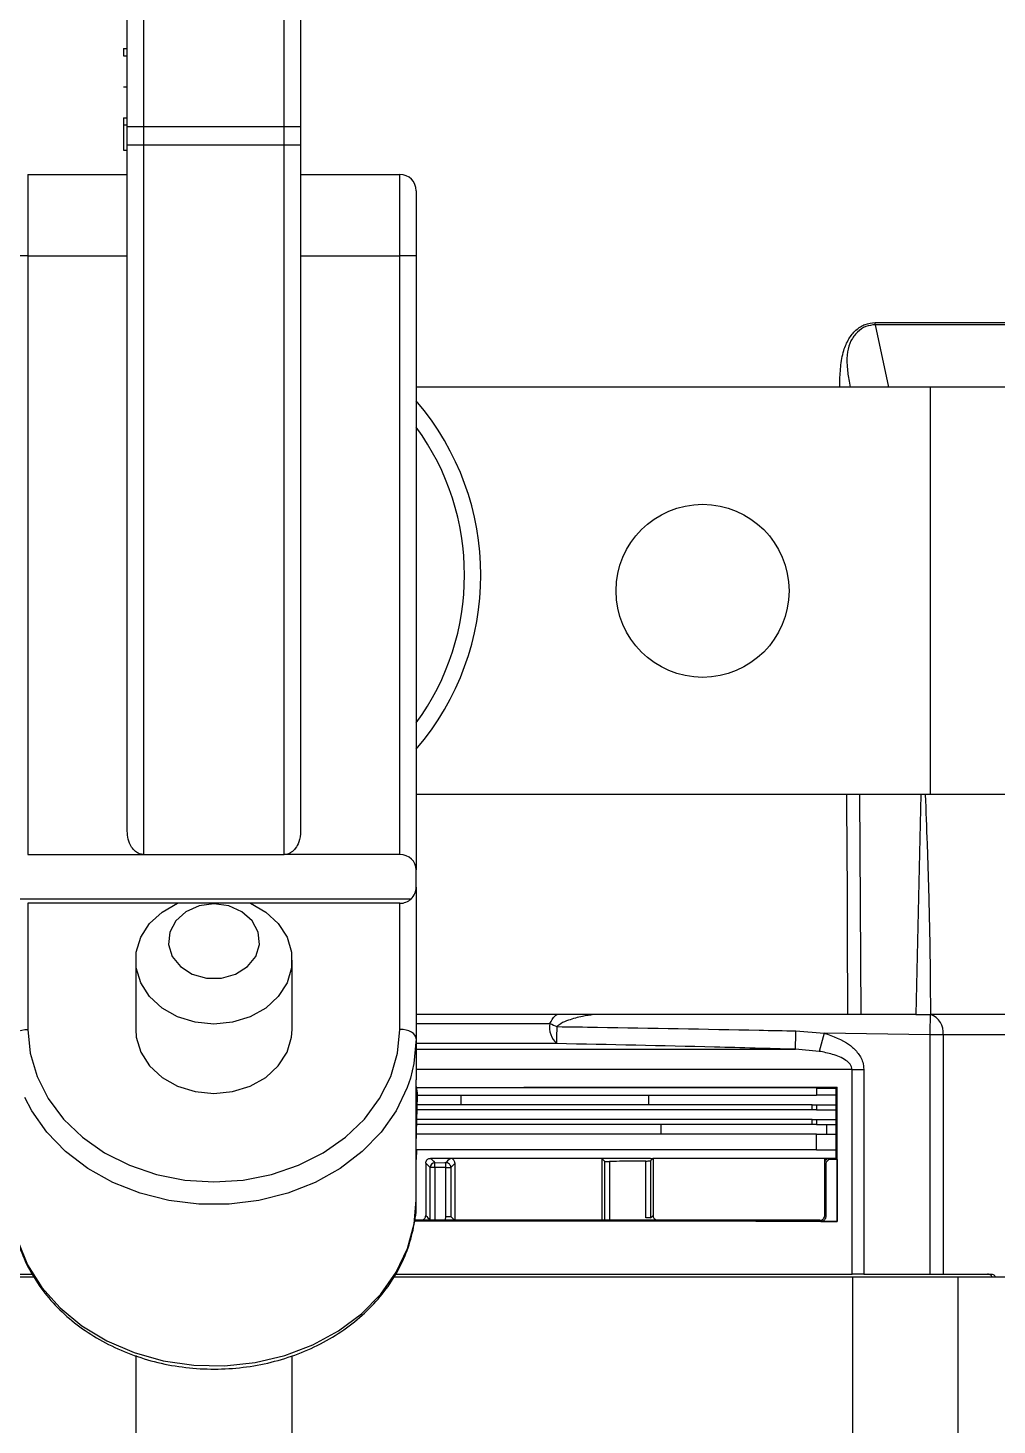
# Model space of a CAD drawing. Extents: x 2 to 136, y 1 to 99.
# Drawn here: x 56.625 to 59.6, y 88.104 to 92.39 of the extents above; entities that cross this region are included whole.
import ezdxf

# ---------------------------------------------------------------- set-up
doc = ezdxf.new("R2010")
doc.units = 0
doc.header["$MEASUREMENT"] = 0
doc.layers.add('OBJECT', color=7, linetype='CONTINUOUS')

msp = doc.modelspace()

# ---------------------------------------------------------------- linework, layer by layer
at = {"layer": 'OBJECT'}
for p, q in [((56.9804, 92.8377), (56.9804, 92.0877)), ((57.4124, 92.0877), (57.4124, 92.8377)), ((56.9304, 92.0877), (56.9304, 92.7877)), ((57.4624, 92.7877), (57.4624, 92.0877)), ((56.9184, 92.3266), (56.9304, 92.3266)), ((56.9184, 92.3266), (56.9184, 92.3043)), ((56.9184, 92.3043), (56.9304, 92.3043)), ((56.9184, 92.2091), (56.9304, 92.2091)), ((56.9184, 92.1146), (56.9304, 92.1146)), ((56.9184, 92.1146), (56.9184, 92.0926)), ((56.9184, 92.0926), (56.9304, 92.0926)), ((56.9304, 92.0877), (56.9804, 92.0877)), ((56.9304, 92.031), (56.9304, 92.0877)), ((56.9804, 92.0877), (57.4124, 92.0877)), ((56.9804, 92.0877), (56.9804, 92.031)), ((57.4124, 92.031), (57.4124, 92.0877)), ((57.4124, 92.0877), (57.4624, 92.0877)), ((57.4624, 92.0877), (57.4624, 92.031)), ((56.9304, 89.9259), (56.9304, 92.031)), ((56.9304, 92.031), (56.9804, 92.031)), ((56.9804, 92.031), (56.9804, 89.8544)), ((56.9804, 92.031), (57.4124, 92.031)), ((57.4124, 89.8544), (57.4124, 92.031)), ((57.4124, 92.031), (57.4624, 92.031)), ((57.4624, 92.031), (57.4624, 89.9259)), ((56.9184, 92.015), (56.9304, 92.015)), ((56.6254, 91.9407), (56.6254, 91.6907)), ((56.6254, 91.9407), (56.9304, 91.9407)), ((57.4624, 91.9407), (57.7674, 91.9407)), ((57.7674, 91.6907), (57.7674, 91.9407)), ((57.8174, 91.8907), (57.8174, 91.6907)), ((56.6254, 91.6907), (56.5754, 91.6907)), ((56.6254, 91.6907), (56.6254, 89.8544)), ((56.6254, 91.6907), (56.9304, 91.6907)), ((57.4624, 91.6907), (57.7674, 91.6907)), ((57.7674, 89.8544), (57.7674, 91.6907)), ((57.8174, 91.6907), (57.7674, 91.6907)), ((57.8174, 91.6907), (57.8174, 89.8074)), ((59.2266, 91.4797), (59.267, 91.2882)), ((59.3964, 91.2882), (57.8174, 91.2882)), ((59.3964, 90.0382), (59.3964, 91.2882)), ((61.0844, 91.2882), (59.3964, 91.2882)), ((59.3964, 90.0382), (57.8174, 90.0382)), ((59.1836, 89.3632), (59.1789, 90.0382)), ((59.3662, 90.0382), (59.3513, 89.3632)), ((61.0844, 90.0382), (59.3964, 90.0382)), ((56.6254, 89.8544), (56.9804, 89.8544)), ((56.9804, 89.8544), (57.4124, 89.8544)), ((57.7674, 89.8544), (57.4124, 89.8544)), ((57.8174, 89.7547), (57.8174, 89.8074)), ((57.8174, 89.7547), (57.8174, 89.2892)), ((56.5911, 89.7182), (57.8016, 89.7182)), ((57.7674, 89.7047), (56.6254, 89.7047)), ((56.6254, 89.7047), (56.6254, 89.3179)), ((57.7674, 89.3179), (57.7674, 89.7047)), ((56.9564, 89.5307), (56.9564, 89.3179)), ((57.4364, 89.3179), (57.4364, 89.5307)), ((59.1419, 89.3632), (57.8174, 89.3632)), ((59.3513, 89.3632), (59.1836, 89.3632)), ((59.9189, 89.3632), (59.3958, 89.3632)), ((57.8174, 89.3362), (58.2279, 89.3362)), ((57.8174, 89.2892), (57.8174, 89.1636)), ((58.2488, 89.2742), (57.8174, 89.2742)), ((58.983, 89.3132), (59.0693, 89.3064)), ((59.0693, 89.3064), (59.0541, 89.2506)), ((59.3949, 89.3012), (59.0693, 89.3064)), ((59.3949, 88.5673), (59.3949, 89.3012)), ((59.4344, 89.3012), (59.3949, 89.3012)), ((59.4344, 89.3012), (59.4344, 88.5673)), ((59.8963, 89.3012), (59.4344, 89.3012)), ((57.8174, 89.2568), (58.9813, 89.2568)), ((59.0541, 89.2506), (58.9813, 89.2568)), ((59.1553, 89.1949), (57.8174, 89.1949)), ((59.1553, 88.5673), (59.1553, 89.1949)), ((59.1553, 89.1949), (59.1914, 89.1949)), ((59.1914, 89.1949), (59.1914, 88.5673)), ((57.8174, 88.7937), (57.8174, 89.1636)), ((57.8214, 89.1232), (57.8174, 89.1463)), ((57.8174, 89.1161), (57.8213, 89.1161)), ((57.8174, 88.9633), (57.8213, 89.1145)), ((57.8185, 89.1401), (59.0464, 89.1401)), ((57.8213, 89.1161), (59.0464, 89.1161)), ((57.8214, 89.1176), (57.8214, 89.1228)), ((57.9556, 89.0861), (57.9556, 89.1161)), ((58.5312, 89.0861), (58.5312, 89.1161)), ((59.0464, 89.1401), (59.0464, 89.1161)), ((59.0464, 89.1373), (59.1064, 89.1373)), ((59.1068, 89.1161), (59.0464, 89.1161)), ((59.1097, 89.1407), (59.1064, 89.1373)), ((59.1064, 89.1373), (59.1068, 89.1373)), ((59.1068, 88.9223), (59.1068, 89.1373)), ((59.1097, 88.729), (59.1097, 89.1407)), ((59.0327, 89.0712), (57.8202, 89.0712)), ((59.0327, 89.0861), (57.8206, 89.0861)), ((59.0327, 89.0712), (59.0327, 89.0861)), ((59.0327, 89.0861), (59.0464, 89.0861)), ((59.0464, 89.0712), (59.0327, 89.0712)), ((59.0464, 89.0861), (59.0464, 89.0712)), ((59.0464, 89.0861), (59.1068, 89.0861)), ((59.0464, 89.0712), (59.1068, 89.0712)), ((59.0327, 89.0263), (57.819, 89.0263)), ((59.0327, 89.0412), (57.8194, 89.0412)), ((58.5695, 88.9963), (58.5695, 89.0263)), ((59.0327, 89.0263), (59.0327, 89.0412)), ((59.0327, 89.0412), (59.0464, 89.0412)), ((59.0464, 89.0263), (59.0327, 89.0263)), ((59.0464, 89.0412), (59.0464, 89.0263)), ((59.0464, 89.0412), (59.1068, 89.0412)), ((59.0464, 89.0263), (59.1068, 89.0263)), ((59.0778, 88.9963), (59.0778, 89.0263)), ((59.0464, 88.9963), (57.8182, 88.9963)), ((59.0464, 88.9483), (59.0464, 88.9963)), ((59.0464, 88.9963), (59.1068, 88.9963)), ((59.0464, 88.9483), (57.817, 88.9483)), ((57.8181, 88.9483), (57.8174, 88.9184)), ((59.0464, 88.9483), (59.1068, 88.9483)), ((57.8598, 88.894), (57.8464, 88.9074)), ((57.8464, 88.9074), (57.8464, 88.9072)), ((57.8464, 88.9072), (57.8464, 88.7474)), ((57.8598, 88.7338), (57.8598, 88.894)), ((57.8748, 88.894), (57.8598, 88.894)), ((57.8614, 88.9223), (57.8613, 88.9223)), ((57.9084, 88.8942), (57.8748, 88.894)), ((57.8748, 88.894), (57.8748, 88.7338)), ((57.9084, 88.8942), (57.9234, 88.8942)), ((57.9084, 88.7438), (57.9084, 88.8942)), ((57.9364, 88.9223), (57.9214, 88.9223)), ((57.9234, 88.8942), (57.9234, 88.7438)), ((58.3867, 88.9223), (57.9364, 88.9223)), ((57.9364, 88.7323), (57.9364, 88.9072)), ((58.3867, 88.9223), (58.3867, 88.7323)), ((58.3964, 88.9223), (58.3867, 88.9223)), ((58.396, 88.7323), (58.396, 88.9131)), ((58.411, 88.9129), (58.411, 88.7323)), ((58.5217, 88.7399), (58.5217, 88.9141)), ((58.5364, 88.9223), (58.5443, 88.9223)), ((58.5367, 88.9147), (58.5367, 88.7399)), ((58.5443, 88.9223), (58.5443, 88.7475)), ((59.0714, 88.9223), (58.5443, 88.9223)), ((59.0714, 88.907), (59.0714, 88.9223)), ((59.1053, 88.9223), (59.0714, 88.9223)), ((59.0746, 88.9038), (59.0714, 88.907)), ((59.0714, 88.7476), (59.0714, 88.907)), ((59.0746, 88.9038), (59.0746, 88.7443)), ((59.0864, 88.9223), (59.0864, 88.9223)), ((59.1064, 88.9223), (59.1053, 88.9223)), ((59.1068, 88.9223), (59.1064, 88.9223)), ((59.1096, 88.919), (59.1096, 88.729)), ((58.8214, 88.7323), (57.813, 88.7323)), ((57.8464, 88.7474), (57.8464, 88.7472)), ((57.9071, 88.7323), (57.9084, 88.7438)), ((57.9084, 88.7438), (57.9234, 88.7438)), ((57.9234, 88.7438), (57.9364, 88.7308)), ((58.5367, 88.7399), (58.5217, 88.7399)), ((58.5367, 88.7399), (58.5443, 88.7475)), ((58.8363, 88.7323), (58.8214, 88.7323)), ((58.8363, 88.7323), (58.8363, 88.7323)), ((59.0564, 88.7323), (59.0563, 88.7323)), ((59.0714, 88.7476), (59.0746, 88.7443)), ((59.0714, 88.747), (59.0714, 88.7476)), ((59.1097, 88.729), (59.1096, 88.729)), ((55.2347, 88.5592), (56.6432, 88.5592)), ((55.2374, 88.5673), (56.6377, 88.5673)), ((57.7502, 88.5592), (59.158, 88.5592)), ((57.7555, 88.5673), (59.1553, 88.5673)), ((59.158, 87.9792), (59.158, 88.5592)), ((59.158, 88.5592), (59.4813, 88.5592)), ((59.1914, 88.5673), (59.3949, 88.5673)), ((59.3949, 88.5673), (59.4344, 88.5673)), ((59.4344, 88.5673), (59.5814, 88.5673)), ((59.4813, 87.9792), (59.4813, 88.5592)), ((59.4813, 88.5592), (59.6332, 88.5592)), ((56.9564, 88.3172), (56.9564, 87.7589)), ((57.4364, 87.7589), (57.4364, 88.3166))]:
    msp.add_line(p, q, dxfattribs=at)
at = {"layer": 'OBJECT', "flags": 128}
for points in [[(57.3081, 89.7047), (57.3555, 89.6779), (57.3939, 89.6424), (57.4208, 89.6004), (57.4346, 89.5544), (57.4346, 89.507), (57.4208, 89.461), (57.3939, 89.419), (57.3555, 89.3835), (57.3079, 89.3566), (57.2538, 89.3398), (57.1964, 89.3341), (57.1389, 89.3398), (57.0848, 89.3566), (57.0372, 89.3835), (56.9988, 89.419), (56.972, 89.461), (56.9581, 89.507), (56.9581, 89.5544), (56.972, 89.6004), (56.9988, 89.6424), (57.0372, 89.6779), (57.0846, 89.7047)], [(57.1964, 89.7027), (57.1509, 89.6965), (57.1104, 89.6786), (57.0792, 89.6508), (57.0606, 89.6162), (57.0568, 89.5786), (57.0681, 89.542), (57.0934, 89.5104), (57.1297, 89.4872), (57.1733, 89.4749), (57.2194, 89.4749), (57.263, 89.4872), (57.2994, 89.5104), (57.3246, 89.542), (57.3359, 89.5786), (57.3321, 89.6162), (57.3136, 89.6508), (57.2823, 89.6786), (57.2418, 89.6965), (57.1964, 89.7027)], [(56.5754, 89.2892), (56.5763, 89.2948), (56.5792, 89.3002), (56.5838, 89.3052), (56.59, 89.3095), (56.5976, 89.3131), (56.6062, 89.3157), (56.6156, 89.3174), (56.6254, 89.3179)], [(56.6254, 89.3179), (56.6324, 89.2447), (56.6533, 89.1734), (56.6876, 89.1056), (56.7344, 89.043), (56.7926, 88.9872), (56.8607, 88.9395), (56.9371, 88.9012), (57.0199, 88.8731), (57.107, 88.8559), (57.1964, 88.8502), (57.2857, 88.8559), (57.3728, 88.8731), (57.4556, 88.9012), (57.532, 88.9395), (57.6001, 88.9872), (57.6583, 89.043), (57.7051, 89.1056), (57.7394, 89.1734), (57.7603, 89.2447), (57.7674, 89.3179)], [(56.9564, 89.3179), (56.9581, 89.2942), (56.972, 89.2482), (56.9988, 89.2062), (57.0372, 89.1708), (57.0848, 89.1438), (57.1389, 89.127), (57.1964, 89.1213)], [(57.1964, 89.1213), (57.2538, 89.127), (57.3079, 89.1438), (57.3555, 89.1708), (57.3939, 89.2062), (57.4208, 89.2482), (57.4346, 89.2942), (57.4364, 89.3179)], [(57.8174, 89.2892), (57.8164, 89.2948), (57.8135, 89.3002), (57.8089, 89.3052), (57.8027, 89.3095), (57.7951, 89.3131), (57.7865, 89.3157), (57.7771, 89.3174), (57.7674, 89.3179)], [(57.8174, 89.2892), (57.8104, 89.2134), (57.7996, 89.1686)], [(57.7996, 89.1686), (57.7898, 89.1393), (57.7559, 89.0685), (57.7094, 89.0027), (57.6516, 88.9432), (57.5835, 88.8915), (57.5069, 88.8487), (57.4232, 88.8157), (57.3345, 88.7933), (57.2428, 88.782), (57.1499, 88.782), (57.0582, 88.7933), (56.9695, 88.8157), (56.8859, 88.8487), (56.8092, 88.8915), (56.7411, 88.9432), (56.6833, 89.0027), (56.6369, 89.0685), (56.6156, 89.109)], [(57.8613, 88.9223), (57.8621, 88.9215), (57.8653, 88.9184), (57.8702, 88.9135), (57.8747, 88.909)], [(57.8747, 88.909), (57.9047, 88.9092), (57.9083, 88.9092)], [(57.8748, 88.894), (57.8748, 88.8969), (57.8748, 88.8996), (57.8748, 88.9022), (57.8748, 88.9045), (57.8748, 88.9063), (57.8748, 88.9077), (57.8747, 88.9086), (57.8747, 88.909)], [(57.9083, 88.9092), (57.9087, 88.9096), (57.9118, 88.9127), (57.9166, 88.9175), (57.9214, 88.9223)], [(57.9084, 88.8942), (57.9084, 88.8971), (57.9084, 88.8998), (57.9083, 88.9024), (57.9083, 88.9047), (57.9083, 88.9065), (57.9083, 88.9079), (57.9083, 88.9088), (57.9083, 88.9092)], [(57.9364, 88.9072), (57.9315, 88.9024), (57.9267, 88.8975), (57.9234, 88.8942)], [(58.3867, 88.9223), (58.3884, 88.9206), (58.3924, 88.9167), (58.396, 88.9131)], [(58.5443, 88.9223), (58.5403, 88.9183), (58.5367, 88.9147)], [(59.0714, 88.9223), (59.0737, 88.92), (59.0759, 88.9178)], [(59.0864, 88.9223), (59.0871, 88.9215), (59.0896, 88.919)], [(59.1096, 88.919), (59.1073, 88.9213), (59.1064, 88.9223)], [(56.5759, 88.7722), (56.5781, 88.7455), (56.5943, 88.669), (56.6245, 88.5953), (56.668, 88.5263), (56.7239, 88.4635), (56.7908, 88.4085), (56.8671, 88.3624), (56.9511, 88.3263), (57.0408, 88.3012), (57.1342, 88.2875), (57.229, 88.2857), (57.323, 88.2957), (57.4141, 88.3173), (57.5001, 88.35), (57.5791, 88.3931), (57.6491, 88.4455), (57.7085, 88.506), (57.756, 88.5732), (57.7905, 88.6456), (57.8111, 88.7214), (57.8174, 88.7937)], [(59.0596, 88.7291), (59.0588, 88.7299), (59.0564, 88.7323)]]:
    msp.add_lwpolyline(points, dxfattribs=at)
at = {"layer": 'OBJECT'}
msp.add_circle((58.6964, 90.6632), 0.2655, dxfattribs=at)
for centre, radius, start, end in [((57.7674, 91.8907), 0.05, 0, 90), ((57.1964, 90.7117), 0.819, 319.3094, 40.6906), ((57.1964, 90.7117), 0.769, 323.8565, 36.1435), ((57.7674, 89.7547), 0.05, 313.1786, 0), ((57.7674, 89.7547), 0.05, 270, 313.1786), ((10.086, 90.1392), 49.316, 359.02638, 359.0984), ((59.3796, 89.3101), 0.0556, 350.8084, 72.8844), ((58.2929, 89.3235), 0.0662, 169.0221, 228.1642), ((58.4053, 89.7048), 0.4091, 244.3024, 247.6558), ((45.6155, 89.5512), 12.6363, 358.74403, 358.98063), ((42.1019, 89.7799), 16.8876, 358.22492, 358.41631), ((57.7014, 89.1176), 0.12, 359.2499, 0), ((57.7014, 89.1176), 0.12, 358.5, 359.2499), ((57.7014, 89.1228), 0.12, 0, 0.1914), ((57.8748, 88.894), 0.015, 90.3651, 179.9547), ((57.9084, 88.8942), 0.015, 0.0468, 90.2895)]:
    msp.add_arc(centre, radius, start, end, dxfattribs=at)
for centre, major_axis, ratio, start_param, end_param in [((57.7674, 89.8074), (0.05, 0), 0.938361, 0, 1.570796), ((58.3147, 87.0536), (2.3412, 0), 0.904333, 1.783132, 1.78488)]:
    msp.add_ellipse(centre, major_axis=major_axis, ratio=ratio, start_param=start_param, end_param=end_param, dxfattribs=at)
for points, knots in [([(56.9184, 92.0926), (56.9184, 92.0795), (56.9184, 92.0534), (56.9184, 92.022), (56.9184, 92.0177), (56.9184, 92.015)], [0, 0, 0, 0, 0.280397, 0.560819, 1, 1, 1, 1]), ([(59.1176, 91.2882), (59.1176, 91.2919), (59.1174, 91.3126), (59.1196, 91.3506), (59.1273, 91.3976), (59.1437, 91.4366), (59.1665, 91.4643), (59.1947, 91.4828), (59.2157, 91.4854), (59.2261, 91.4867)], [0, 0, 0, 0, 0.04088, 0.227855, 0.418299, 0.567523, 0.70923, 0.854708, 1, 1, 1, 1]), ([(59.2266, 91.4797), (59.2168, 91.4785), (59.1971, 91.4761), (59.1707, 91.4583), (59.1504, 91.4311), (59.139, 91.3949), (59.1388, 91.3541), (59.1439, 91.3181), (59.1479, 91.2961), (59.1494, 91.2882)], [0, 0, 0, 0, 0.144324, 0.289179, 0.432802, 0.576444, 0.739188, 0.905895, 1, 1, 1, 1]), ([(59.2261, 91.4867), (59.3316, 91.4868), (59.5427, 91.4868), (59.7177, 91.4868), (59.8052, 91.4867)], [0, 0, 0, 0, 0.500003, 1, 1, 1, 1]), ([(59.2266, 91.4797), (59.2265, 91.4808), (59.2262, 91.4832), (59.2262, 91.4855), (59.2261, 91.4867)], [0, 0, 0, 0, 0.500001, 1, 1, 1, 1]), ([(59.8058, 91.4797), (59.7183, 91.4797), (59.5432, 91.4796), (59.3322, 91.4797), (59.2266, 91.4797)], [0, 0, 0, 0, 0.499779, 1, 1, 1, 1]), ([(59.1419, 89.3632), (59.1418, 89.4677), (59.1415, 89.6767), (59.1402, 89.9017), (59.1389, 90.0222), (59.1387, 90.0382)], [0, 0, 0, 0, 0.46446, 0.928893, 1, 1, 1, 1]), ([(59.3797, 90.0382), (59.3818, 89.9878), (59.3862, 89.8777), (59.3913, 89.7076), (59.395, 89.533), (59.3955, 89.4181), (59.3958, 89.3632)], [0, 0, 0, 0, 0.22394, 0.489698, 0.755953, 1, 1, 1, 1]), ([(56.9804, 89.8544), (56.9759, 89.8549), (56.967, 89.8559), (56.9539, 89.864), (56.9412, 89.8788), (56.9321, 89.9007), (56.9309, 89.9177), (56.9304, 89.9259)], [0, 0, 0, 0, 0.138343, 0.27604, 0.470202, 0.74205, 1, 1, 1, 1]), ([(57.4624, 89.9259), (57.4614, 89.9147), (57.4597, 89.8958), (57.448, 89.8739), (57.4354, 89.8614), (57.4232, 89.8552), (57.4156, 89.8546), (57.4124, 89.8544)], [0, 0, 0, 0, 0.350281, 0.585229, 0.760499, 0.899707, 1, 1, 1, 1]), ([(58.2279, 89.3362), (58.2322, 89.3445), (58.2376, 89.3552), (58.2468, 89.3618), (58.2487, 89.3632)], [0, 0, 0, 0, 0.785748, 1, 1, 1, 1]), ([(58.3624, 89.3632), (58.3508, 89.3616), (58.3244, 89.358), (58.2906, 89.3484), (58.2636, 89.3384), (58.2534, 89.3296), (58.2498, 89.3264)], [0, 0, 0, 0, 0.293555, 0.667633, 0.881098, 1, 1, 1, 1]), ([(59.1836, 89.3632), (59.1797, 89.3632), (59.1691, 89.3632), (59.1545, 89.3632), (59.1454, 89.3632), (59.1419, 89.3632)], [0, 0, 0, 0, 0.263886, 0.723096, 1, 1, 1, 1]), ([(59.3513, 89.3632), (59.358, 89.3632), (59.3716, 89.3632), (59.3866, 89.3632), (59.3939, 89.3632), (59.3958, 89.3632)], [0, 0, 0, 0, 0.425021, 0.850044, 1, 1, 1, 1]), ([(58.2498, 89.3264), (58.2911, 89.3258), (58.4978, 89.3228), (58.7422, 89.3183), (58.9452, 89.314), (58.983, 89.3132)], [0, 0, 0, 0, 0.1690993, 0.845499, 1, 1, 1, 1]), ([(58.9813, 89.2568), (58.8987, 89.2591), (58.6545, 89.2659), (58.4103, 89.2709), (58.2488, 89.2742)], [0, 0, 0, 0, 0.33844, 1, 1, 1, 1]), ([(59.0693, 89.3064), (59.0967, 89.2969), (59.1348, 89.2836), (59.1725, 89.2485), (59.1888, 89.2218), (59.1907, 89.2027), (59.1914, 89.1949)], [0, 0, 0, 0, 0.4849631, 0.6758982, 0.8683927, 1, 1, 1, 1]), ([(59.1553, 89.1949), (59.155, 89.1976), (59.1543, 89.2037), (59.1479, 89.2138), (59.1294, 89.2295), (59.0964, 89.2424), (59.0679, 89.248), (59.0541, 89.2506)], [0, 0, 0, 0, 0.0643079, 0.144324, 0.2802279, 0.6533151, 1, 1, 1, 1]), ([(57.8184, 89.1401), (57.9363, 89.1401), (58.1772, 89.1402), (58.5135, 89.1403), (58.8286, 89.1405), (59.016, 89.1406), (59.1097, 89.1407)], [0, 0, 0, 0, 0.256595, 0.524344, 0.762172, 1, 1, 1, 1]), ([(57.8464, 88.9074), (57.8464, 88.9085), (57.8466, 88.9112), (57.8484, 88.9154), (57.8518, 88.9193), (57.8563, 88.9218), (57.8597, 88.9222), (57.8613, 88.9223)], [0, 0, 0, 0, 0.139108, 0.354907, 0.570672, 0.785286, 1, 1, 1, 1]), ([(57.9214, 88.9223), (57.9189, 88.9223), (57.9089, 88.9223), (57.8889, 88.9223), (57.8714, 88.9223), (57.8614, 88.9223)], [0, 0, 0, 0, 0.124522, 0.499558, 1, 1, 1, 1]), ([(57.9364, 88.9072), (57.9363, 88.9083), (57.9361, 88.911), (57.9344, 88.9153), (57.9309, 88.9192), (57.9264, 88.9218), (57.923, 88.9222), (57.9214, 88.9223)], [0, 0, 0, 0, 0.132086, 0.346838, 0.565443, 0.785527, 1, 1, 1, 1]), ([(58.396, 88.9131), (58.3962, 88.9131), (58.3966, 88.913), (58.3993, 88.9129), (58.4032, 88.9129), (58.4073, 88.9129), (58.41, 88.9129), (58.411, 88.9129)], [0, 0, 0, 0, 0.218376, 0.436761, 0.655077, 0.873327, 1, 1, 1, 1]), ([(58.5364, 88.9223), (58.5248, 88.9223), (58.5016, 88.9223), (58.4551, 88.9223), (58.4198, 88.9223), (58.3964, 88.9223)], [0, 0, 0, 0, 0.250102, 0.500204, 1, 1, 1, 1]), ([(58.5217, 88.9141), (58.5139, 88.914), (58.4935, 88.9138), (58.4603, 88.9134), (58.4312, 88.9131), (58.4147, 88.9129), (58.411, 88.9129)], [0, 0, 0, 0, 0.2113954, 0.5547031, 0.8980099, 1, 1, 1, 1]), ([(58.5217, 88.9141), (58.5234, 88.9141), (58.5268, 88.9142), (58.5313, 88.9143), (58.5347, 88.9145), (58.5364, 88.9146), (58.5367, 88.9147), (58.5367, 88.9147)], [0, 0, 0, 0, 0.2182797, 0.4365549, 0.6548958, 0.873318, 1, 1, 1, 1]), ([(59.0714, 88.9076), (59.0716, 88.9093), (59.0719, 88.9126), (59.0748, 88.9173), (59.079, 88.9207), (59.0832, 88.9222), (59.0856, 88.9223), (59.0864, 88.9223)], [0, 0, 0, 0, 0.22009, 0.439946, 0.66243, 0.885034, 1, 1, 1, 1]), ([(59.0714, 88.907), (59.0714, 88.9072), (59.0714, 88.9074), (59.0714, 88.9075), (59.0714, 88.9076)], [0, 0, 0, 0, 0.637815, 1, 1, 1, 1]), ([(59.0896, 88.919), (59.0875, 88.9188), (59.0834, 88.9183), (59.0786, 88.9147), (59.0756, 88.9101), (59.0746, 88.9063), (59.0746, 88.9042), (59.0746, 88.9038)], [0, 0, 0, 0, 0.29148, 0.560989, 0.754894, 0.949735, 1, 1, 1, 1]), ([(59.0864, 88.9223), (59.0873, 88.9223), (59.0939, 88.9223), (59.1006, 88.9223), (59.1064, 88.9223)], [0, 0, 0, 0, 0.127494, 1, 1, 1, 1]), ([(59.1096, 88.919), (59.1066, 88.919), (59.1008, 88.919), (59.0941, 88.919), (59.0903, 88.919), (59.0896, 88.919)], [0, 0, 0, 0, 0.44189, 0.883774, 1, 1, 1, 1]), ([(56.5773, 88.7713), (56.5782, 88.7547), (56.5803, 88.7136), (56.598, 88.6495), (56.6279, 88.5805), (56.6696, 88.5159), (56.7217, 88.4568), (56.7834, 88.4044), (56.8534, 88.3598), (56.9303, 88.3238), (57.0127, 88.2972), (57.0988, 88.2806), (57.1869, 88.2742), (57.2752, 88.2783), (57.362, 88.2928), (57.4456, 88.3174), (57.5242, 88.3517), (57.5962, 88.395), (57.6602, 88.4464), (57.7147, 88.505), (57.7586, 88.5696), (57.7914, 88.6386), (57.8107, 88.7107), (57.8189, 88.7631), (57.8169, 88.7907), (57.8167, 88.7938)], [0, 0, 0, 0, 0.0307186, 0.0759109, 0.1211528, 0.1665302, 0.2120877, 0.2578266, 0.303719, 0.3497253, 0.3958087, 0.4419419, 0.4881084, 0.5343005, 0.5805154, 0.6267501, 0.6729965, 0.719237, 0.7654402, 0.8115602, 0.8575413, 0.9033322, 0.9489061, 0.99428, 1, 1, 1, 1]), ([(58.8213, 88.7292), (58.7387, 88.7292), (58.5736, 88.7293), (58.3107, 88.7294), (58.0566, 88.7295), (57.887, 88.7295), (57.8114, 88.7295)], [0, 0, 0, 0, 0.259328, 0.518656, 0.785519, 1, 1, 1, 1]), ([(57.8314, 88.7323), (57.8324, 88.7324), (57.8352, 88.7326), (57.8394, 88.7343), (57.8432, 88.7377), (57.8458, 88.7422), (57.8462, 88.7456), (57.8464, 88.7472)], [0, 0, 0, 0, 0.139019, 0.354778, 0.570512, 0.785205, 1, 1, 1, 1]), ([(57.8464, 88.7472), (57.8464, 88.7472), (57.8511, 88.7425), (57.8555, 88.7381), (57.8598, 88.7338)], [0, 0, 0, 0, 0.000031, 1, 1, 1, 1]), ([(58.5443, 88.7475), (58.5444, 88.7459), (58.5447, 88.7427), (58.547, 88.7384), (58.5504, 88.735), (58.5547, 88.7327), (58.5578, 88.7324), (58.5593, 88.7323)], [0, 0, 0, 0, 0.193004, 0.38573, 0.585959, 0.80189, 1, 1, 1, 1]), ([(58.8118, 88.7323), (58.8121, 88.7323), (58.8969, 88.7323), (58.9767, 88.7323), (59.0564, 88.7323)], [0, 0, 0, 0, 0.002837, 1, 1, 1, 1]), ([(59.1097, 88.729), (59.0892, 88.729), (59.0483, 88.729), (58.9859, 88.729), (58.9106, 88.7291), (58.8552, 88.7291), (58.8213, 88.7292)], [0, 0, 0, 0, 0.218765, 0.43753, 0.656295, 1, 1, 1, 1]), ([(59.0563, 88.7323), (59.0409, 88.7323), (59.0052, 88.7323), (58.9324, 88.7323), (58.8738, 88.7323), (58.8363, 88.7323)], [0, 0, 0, 0, 0.21413, 0.4988621, 1, 1, 1, 1]), ([(59.0564, 88.7323), (59.0579, 88.7324), (59.0608, 88.7327), (59.0655, 88.7351), (59.0692, 88.7389), (59.0711, 88.7433), (59.0713, 88.746), (59.0713, 88.747)], [0, 0, 0, 0, 0.210558, 0.420452, 0.641378, 0.864078, 1, 1, 1, 1]), ([(59.0746, 88.7443), (59.0744, 88.7428), (59.0742, 88.7398), (59.0722, 88.7357), (59.0691, 88.7323), (59.0648, 88.7296), (59.0614, 88.7293), (59.0596, 88.7291)], [0, 0, 0, 0, 0.172842, 0.345192, 0.529672, 0.742964, 1, 1, 1, 1]), ([(59.0596, 88.7291), (59.0646, 88.7291), (59.0813, 88.729), (59.0979, 88.729), (59.1096, 88.729)], [0, 0, 0, 0, 0.298618, 1, 1, 1, 1]), ([(59.0713, 88.747), (59.0714, 88.7471), (59.0714, 88.7473), (59.0714, 88.7475), (59.0714, 88.7476)], [0, 0, 0, 0, 0.636752, 1, 1, 1, 1]), ([(59.1914, 88.5673), (59.185, 88.5673), (59.172, 88.5673), (59.1609, 88.5673), (59.1553, 88.5673)], [0, 0, 0, 0, 0.5, 1, 1, 1, 1]), ([(59.5848, 88.5592), (59.5847, 88.5594), (59.584, 88.5611), (59.5813, 88.5639), (59.5768, 88.5668), (59.5732, 88.5671), (59.5714, 88.5673)], [0, 0, 0, 0, 0.026878, 0.274182, 0.638828, 1, 1, 1, 1]), ([(59.5814, 88.5673), (59.5837, 88.567), (59.5876, 88.5665), (59.5919, 88.5636), (59.5935, 88.5611), (59.5941, 88.5602)], [0, 0, 0, 0, 0.487322, 0.826839, 1, 1, 1, 1])]:
    msp.add_open_spline(points, degree=3, knots=knots, dxfattribs=at)

doc.saveas('drawing.dxf')
